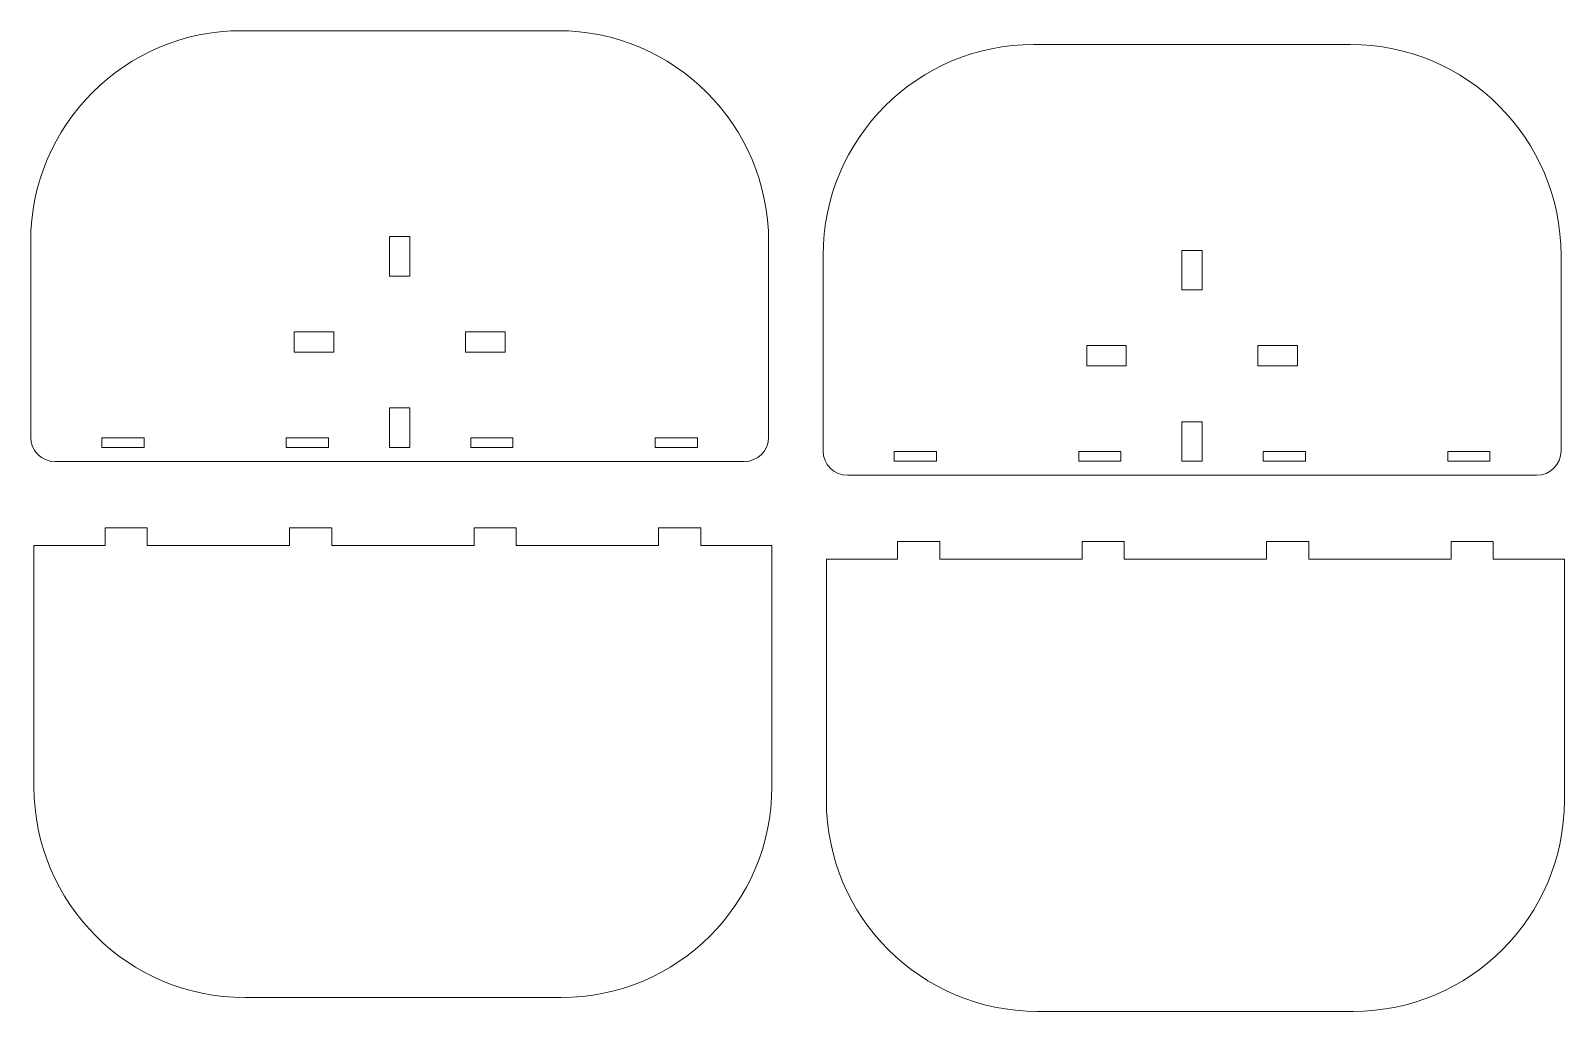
# Model space of a CAD drawing. Header units: inches. Extents: x -81 to 383, y -559 to 84.
# Drawn here: x -67.6 to 368.8, y -559.1 to -280.1 of the extents above; entities that cross this region are included whole.
import ezdxf

# ---------------------------------------------------------------- set-up
doc = ezdxf.new("R2010")
doc.units = ezdxf.units.IN
doc.header["$MEASUREMENT"] = 0
doc.layers.add('_U+30EC_U+30A4_U+30E4_U+30FC 1', color=7, linetype='Continuous')

# ---------------------------------------------------------------- blocks, each defined once
blk = doc.blocks.new('block 5')
at = {"layer": '_U+30EC_U+30A4_U+30E4_U+30FC 1', "color": 178, "lineweight": 9, "true_color": 0x030000}
blk.add_open_spline([(-60.65, -402.67), (-60.65, -402.67), (135.41, -402.67), (135.41, -402.67), (139.26, -402.67), (142.38, -399.55), (142.38, -395.7), (142.38, -395.7), (142.38, -340.06), (142.38, -340.06), (142.38, -306.92), (115.51, -280.06), (82.38, -280.06), (82.38, -280.06), (-7.62, -280.06), (-7.62, -280.06), (-40.76, -280.06), (-67.62, -306.92), (-67.62, -340.06), (-67.62, -340.06), (-67.62, -395.7), (-67.62, -395.7), (-67.62, -399.55), (-64.5, -402.67), (-60.65, -402.67)], degree=3, knots=[0, 0, 0, 0, 1, 1, 1, 2, 2, 2, 3, 3, 3, 4, 4, 4, 5, 5, 5, 6, 6, 6, 7, 7, 7, 8, 8, 8, 8], dxfattribs=at)
blk = doc.blocks.new('block 6')
at = {"layer": '_U+30EC_U+30A4_U+30E4_U+30FC 1', "color": 178, "lineweight": 9, "true_color": 0x030000}
blk.add_lwpolyline([(67.38, -365.76), (56.13, -365.76), (56.13, -371.56), (67.38, -371.56), (67.38, -365.76)], dxfattribs=at)
blk = doc.blocks.new('block 7')
at = {"layer": '_U+30EC_U+30A4_U+30E4_U+30FC 1', "color": 178, "lineweight": 9, "true_color": 0x030000}
blk.add_lwpolyline([(40.28, -398.66), (40.28, -387.41), (34.48, -387.41), (34.48, -398.66), (40.28, -398.66)], dxfattribs=at)
blk = doc.blocks.new('block 8')
at = {"layer": '_U+30EC_U+30A4_U+30E4_U+30FC 1', "color": 178, "lineweight": 9, "true_color": 0x030000}
blk.add_lwpolyline([(40.28, -349.91), (40.28, -338.66), (34.48, -338.66), (34.48, -349.91), (40.28, -349.91)], dxfattribs=at)
blk = doc.blocks.new('block 9')
at = {"layer": '_U+30EC_U+30A4_U+30E4_U+30FC 1', "color": 178, "lineweight": 9, "true_color": 0x030000}
blk.add_open_spline([(164.87, -406.58), (164.87, -406.58), (360.94, -406.58), (360.94, -406.58), (364.78, -406.58), (367.9, -403.46), (367.9, -399.61), (367.9, -399.61), (367.9, -343.97), (367.9, -343.97), (367.9, -310.83), (341.04, -283.97), (307.9, -283.97), (307.9, -283.97), (217.9, -283.97), (217.9, -283.97), (184.77, -283.97), (157.9, -310.83), (157.9, -343.97), (157.9, -343.97), (157.9, -399.61), (157.9, -399.61), (157.9, -403.46), (161.02, -406.58), (164.87, -406.58)], degree=3, knots=[0, 0, 0, 0, 1, 1, 1, 2, 2, 2, 3, 3, 3, 4, 4, 4, 5, 5, 5, 6, 6, 6, 7, 7, 7, 8, 8, 8, 8], dxfattribs=at)
blk = doc.blocks.new('block 10')
at = {"layer": '_U+30EC_U+30A4_U+30E4_U+30FC 1', "color": 178, "lineweight": 9, "true_color": 0x030000}
blk.add_lwpolyline([(292.9, -369.67), (281.65, -369.67), (281.65, -375.47), (292.9, -375.47), (292.9, -369.67)], dxfattribs=at)
blk = doc.blocks.new('block 11')
at = {"layer": '_U+30EC_U+30A4_U+30E4_U+30FC 1', "color": 178, "lineweight": 9, "true_color": 0x030000}
blk.add_lwpolyline([(265.8, -402.57), (265.8, -391.32), (260, -391.32), (260, -402.57), (265.8, -402.57)], dxfattribs=at)
blk = doc.blocks.new('block 12')
at = {"layer": '_U+30EC_U+30A4_U+30E4_U+30FC 1', "color": 178, "lineweight": 9, "true_color": 0x030000}
blk.add_lwpolyline([(265.8, -353.82), (265.8, -342.57), (260, -342.57), (260, -353.82), (265.8, -353.82)], dxfattribs=at)

msp = doc.modelspace()

# ---------------------------------------------------------------- linework, layer by layer
at = {"layer": '_U+30EC_U+30A4_U+30E4_U+30FC 1', "color": 7, "lineweight": 9, "true_color": 0xffffff}
msp.add_lwpolyline([(-59.15, -293.22), (-59.15, -293.22)], dxfattribs=at)
at = {"layer": '_U+30EC_U+30A4_U+30E4_U+30FC 1', "color": 178, "lineweight": 9, "true_color": 0x030000}
for points in [[(18.63, -365.76), (7.38, -365.76), (7.38, -371.56), (18.63, -371.56), (18.63, -365.76)], [(244.15, -369.67), (232.9, -369.67), (232.9, -375.47), (244.15, -375.47), (244.15, -369.67)], [(-35.37, -398.68), (-47.37, -398.68), (-47.37, -395.88), (-35.37, -395.88), (-35.37, -398.68)], [(17.13, -398.68), (5.13, -398.68), (5.13, -395.88), (17.13, -395.88), (17.13, -398.68)], [(69.63, -398.68), (57.63, -398.68), (57.63, -395.88), (69.63, -395.88), (69.63, -398.68)], [(122.13, -398.68), (110.13, -398.68), (110.13, -395.88), (122.13, -395.88), (122.13, -398.68)], [(190.15, -402.59), (178.15, -402.59), (178.15, -399.79), (190.15, -399.79), (190.15, -402.59)], [(242.65, -402.59), (230.65, -402.59), (230.65, -399.79), (242.65, -399.79), (242.65, -402.59)], [(295.15, -402.59), (283.15, -402.59), (283.15, -399.79), (295.15, -399.79), (295.15, -402.59)], [(347.65, -402.59), (335.65, -402.59), (335.65, -399.79), (347.65, -399.79), (347.65, -402.59)]]:
    msp.add_lwpolyline(points, dxfattribs=at)
for points in [[(123.05, -426.54), (123.05, -426.54), (123.05, -421.54), (123.05, -421.54), (123.05, -421.54), (111.05, -421.54), (111.05, -421.54), (111.05, -421.54), (111.05, -426.54), (111.05, -426.54), (101, -426.54), (87.83, -426.54), (70.55, -426.54), (70.55, -426.54), (70.55, -421.54), (70.55, -421.54), (70.55, -421.54), (58.55, -421.54), (58.55, -421.54), (58.55, -421.54), (58.55, -426.54), (58.55, -426.54), (46.76, -426.54), (33.34, -426.54), (18.05, -426.54), (18.05, -426.54), (18.05, -421.54), (18.05, -421.54), (18.05, -421.54), (6.05, -421.54), (6.05, -421.54), (6.05, -421.54), (6.05, -426.54), (6.05, -426.54), (-6.31, -426.54), (-19.77, -426.54), (-34.45, -426.54), (-34.45, -426.54), (-34.45, -421.54), (-34.45, -421.54), (-34.45, -421.54), (-46.45, -421.54), (-46.45, -421.54), (-46.45, -421.54), (-46.45, -426.54), (-46.45, -426.54), (-52.98, -426.54), (-59.72, -426.54), (-66.7, -426.54), (-66.7, -426.54), (-66.7, -495.2), (-66.7, -495.2), (-66.7, -528.33), (-39.84, -555.2), (-6.7, -555.2), (-6.7, -555.2), (83.3, -555.2), (83.3, -555.2), (116.43, -555.2), (143.3, -528.33), (143.3, -495.2), (143.3, -495.2), (143.3, -426.54), (143.3, -426.54), (143.3, -426.54), (143.29, -426.54), (123.05, -426.54)], [(348.58, -430.45), (348.58, -430.45), (348.58, -425.45), (348.58, -425.45), (348.58, -425.45), (336.58, -425.45), (336.58, -425.45), (336.58, -425.45), (336.58, -430.45), (336.58, -430.45), (326.53, -430.45), (313.36, -430.45), (296.07, -430.45), (296.07, -430.45), (296.07, -425.45), (296.07, -425.45), (296.07, -425.45), (284.07, -425.45), (284.07, -425.45), (284.07, -425.45), (284.07, -430.45), (284.07, -430.45), (272.29, -430.45), (258.87, -430.45), (243.57, -430.45), (243.57, -430.45), (243.57, -425.45), (243.57, -425.45), (243.57, -425.45), (231.57, -425.45), (231.57, -425.45), (231.57, -425.45), (231.57, -430.45), (231.57, -430.45), (219.22, -430.45), (205.75, -430.45), (191.07, -430.45), (191.07, -430.45), (191.07, -425.45), (191.07, -425.45), (191.07, -425.45), (179.07, -425.45), (179.07, -425.45), (179.07, -425.45), (179.07, -430.45), (179.07, -430.45), (172.55, -430.45), (165.81, -430.45), (158.82, -430.45), (158.82, -430.45), (158.82, -499.11), (158.82, -499.11), (158.82, -532.24), (185.69, -559.11), (218.82, -559.11), (218.82, -559.11), (308.82, -559.11), (308.82, -559.11), (341.96, -559.11), (368.83, -532.24), (368.83, -499.11), (368.83, -499.11), (368.83, -430.45), (368.83, -430.45), (368.83, -430.45), (368.82, -430.45), (348.58, -430.45)]]:
    msp.add_open_spline(points, degree=3, knots=[0, 0, 0, 0, 1, 1, 1, 2, 2, 2, 3, 3, 3, 4, 4, 4, 5, 5, 5, 6, 6, 6, 7, 7, 7, 8, 8, 8, 9, 9, 9, 10, 10, 10, 11, 11, 11, 12, 12, 12, 13, 13, 13, 14, 14, 14, 15, 15, 15, 16, 16, 16, 17, 17, 17, 18, 18, 18, 19, 19, 19, 20, 20, 20, 21, 21, 21, 22, 22, 22, 22], dxfattribs=at)

# ---------------------------------------------------------------- block references
at = {"layer": '_U+30EC_U+30A4_U+30E4_U+30FC 1'}
for name in ['block 5', 'block 9', 'block 8', 'block 12', 'block 6', 'block 10', 'block 7', 'block 11']:
    msp.add_blockref(name, (0, 0), dxfattribs=at)

doc.saveas('drawing.dxf')
